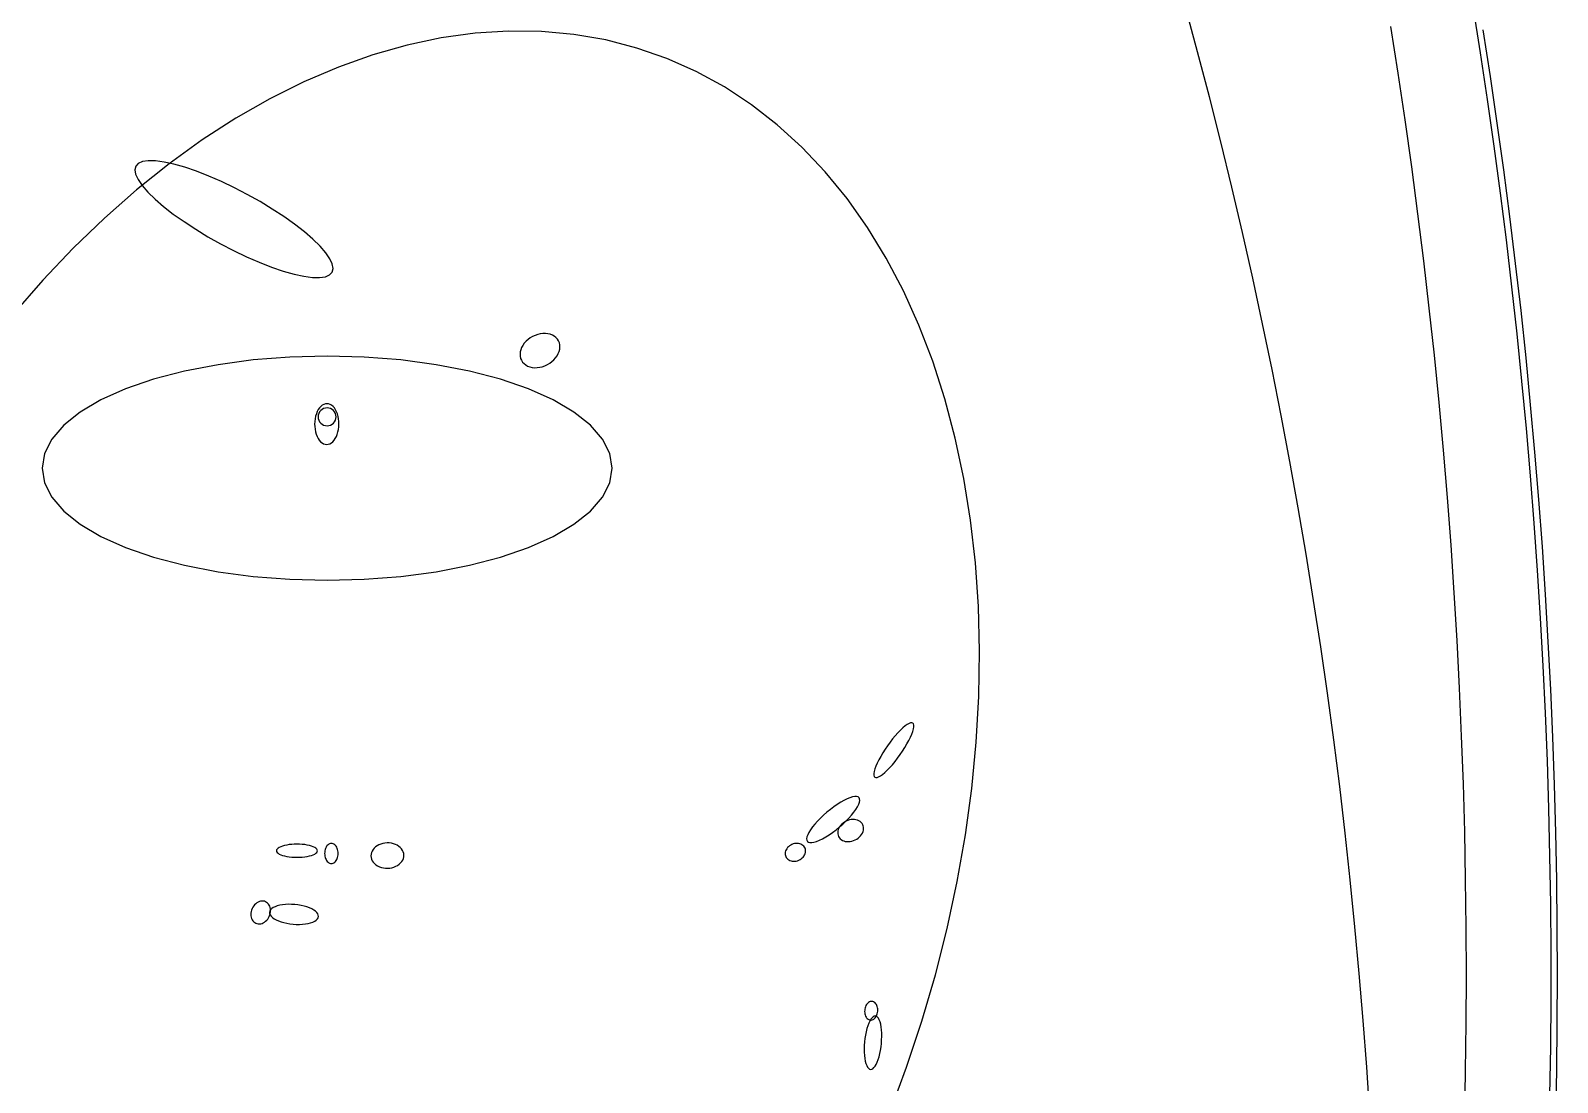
# Model space of a CAD drawing. Extents: x -1 to 217, y -22 to 302.
# Drawn here: x 157 to 217.1, y 135.4 to 176.8 of the extents above; entities that cross this region are included whole.
import ezdxf

# ---------------------------------------------------------------- set-up
doc = ezdxf.new("R2010")
doc.units = 0

msp = doc.modelspace()

# ---------------------------------------------------------------- linework, layer by layer
at = {"layer": 'CIRCLES'}
for p, q in [((168.332, 161.697), (168.325, 161.629)), ((168.352, 161.763), (168.332, 161.697)), ((168.384, 161.824), (168.352, 161.763)), ((168.428, 161.878), (168.384, 161.824)), ((168.481, 161.922), (168.428, 161.878)), ((168.542, 161.954), (168.481, 161.922)), ((168.608, 161.974), (168.542, 161.954)), ((168.677, 161.981), (168.608, 161.974)), ((168.746, 161.974), (168.677, 161.981)), ((168.812, 161.954), (168.746, 161.974)), ((168.873, 161.922), (168.812, 161.954)), ((168.926, 161.878), (168.873, 161.922)), ((168.97, 161.824), (168.926, 161.878)), ((169.003, 161.763), (168.97, 161.824)), ((169.023, 161.697), (169.003, 161.763)), ((169.029, 161.629), (169.023, 161.697)), ((168.325, 161.629), (168.332, 161.56)), ((168.332, 161.56), (168.352, 161.494)), ((168.352, 161.494), (168.384, 161.433)), ((168.384, 161.433), (168.428, 161.38)), ((168.428, 161.38), (168.481, 161.336)), ((168.481, 161.336), (168.542, 161.303)), ((168.542, 161.303), (168.608, 161.283)), ((168.608, 161.283), (168.677, 161.276)), ((168.677, 161.276), (168.746, 161.283)), ((168.746, 161.283), (168.812, 161.303)), ((168.812, 161.303), (168.873, 161.336)), ((168.873, 161.336), (168.926, 161.38)), ((168.926, 161.38), (168.97, 161.433)), ((168.97, 161.433), (169.003, 161.494)), ((169.003, 161.494), (169.023, 161.56)), ((169.023, 161.56), (169.029, 161.629))]:
    msp.add_line(p, q, dxfattribs=at)
at = {"layer": 'ELLIPSES'}
for p, q in [((202.932, 175.994), (202.452, 177.756)), ((214.064, 175.953), (213.773, 177.78)), ((174.499, 176.728), (173.166, 176.544)), ((175.817, 176.813), (174.499, 176.728)), ((177.116, 176.797), (175.817, 176.813)), ((178.393, 176.681), (177.116, 176.797)), ((179.644, 176.464), (178.393, 176.681)), ((210.826, 175.156), (210.537, 176.991)), ((214.457, 175.029), (214.174, 176.859)), ((171.822, 176.259), (170.472, 175.876)), ((173.166, 176.544), (171.822, 176.259)), ((180.865, 176.148), (179.644, 176.464)), ((182.052, 175.734), (180.865, 176.148)), ((170.472, 175.876), (169.12, 175.396)), ((183.202, 175.223), (182.052, 175.734)), ((203.396, 174.224), (202.932, 175.994)), ((214.341, 174.12), (214.064, 175.953)), ((169.12, 175.396), (167.768, 174.819)), ((184.311, 174.616), (183.202, 175.223)), ((211.101, 173.317), (210.826, 175.156)), ((214.727, 173.194), (214.457, 175.029)), ((167.768, 174.819), (166.423, 174.147)), ((185.377, 173.915), (184.311, 174.616)), ((166.423, 174.147), (165.086, 173.384)), ((186.395, 173.122), (185.377, 173.915)), ((203.846, 172.449), (203.396, 174.224)), ((214.604, 172.282), (214.341, 174.12)), ((165.086, 173.384), (163.763, 172.53)), ((187.363, 172.24), (186.395, 173.122)), ((211.361, 171.472), (211.101, 173.317)), ((214.982, 171.355), (214.727, 173.194)), ((163.763, 172.53), (162.458, 171.588)), ((188.278, 171.271), (187.363, 172.24)), ((204.28, 170.668), (203.846, 172.449)), ((214.852, 170.44), (214.604, 172.282)), ((161.147, 171.498), (161.111, 171.354)), ((161.111, 171.354), (161.143, 171.176)), ((161.248, 171.607), (161.147, 171.498)), ((162.458, 171.588), (161.174, 170.562)), ((161.414, 171.679), (161.248, 171.607)), ((161.642, 171.711), (161.414, 171.679)), ((161.927, 171.704), (161.642, 171.711)), ((162.265, 171.658), (161.927, 171.704)), ((162.65, 171.574), (162.265, 171.658)), ((163.076, 171.452), (162.65, 171.574)), ((163.534, 171.296), (163.076, 171.452)), ((164.018, 171.107), (163.534, 171.296)), ((189.138, 170.219), (188.278, 171.271)), ((211.606, 169.624), (211.361, 171.472)), ((215.223, 169.511), (214.982, 171.355)), ((161.143, 171.176), (161.24, 170.968)), ((161.24, 170.968), (161.402, 170.733)), ((161.402, 170.733), (161.626, 170.475)), ((164.519, 170.889), (164.018, 171.107)), ((165.029, 170.646), (164.519, 170.889)), ((204.699, 168.88), (204.28, 170.668)), ((161.174, 170.562), (159.914, 169.453)), ((161.626, 170.475), (161.908, 170.2)), ((161.908, 170.2), (162.243, 169.911)), ((165.538, 170.382), (165.029, 170.646)), ((166.038, 170.101), (165.538, 170.382)), ((166.52, 169.809), (166.038, 170.101)), ((189.939, 169.085), (189.138, 170.219)), ((215.086, 168.594), (214.852, 170.44)), ((159.914, 169.453), (158.684, 168.267)), ((162.243, 169.911), (162.626, 169.613)), ((162.626, 169.613), (163.049, 169.312)), ((166.977, 169.509), (166.52, 169.809)), ((167.4, 169.208), (166.977, 169.509)), ((211.836, 167.77), (211.606, 169.624)), ((215.449, 167.664), (215.223, 169.511)), ((163.049, 169.312), (163.506, 169.012)), ((163.506, 169.012), (163.988, 168.72)), ((167.783, 168.911), (167.4, 169.208)), ((168.118, 168.621), (167.783, 168.911)), ((190.679, 167.874), (189.939, 169.085)), ((205.103, 167.087), (204.699, 168.88)), ((158.684, 168.267), (157.487, 167.005)), ((163.988, 168.72), (164.488, 168.439)), ((164.488, 168.439), (164.998, 168.175)), ((168.4, 168.346), (168.118, 168.621)), ((168.624, 168.088), (168.4, 168.346)), ((215.305, 166.744), (215.086, 168.594)), ((164.998, 168.175), (165.507, 167.932)), ((165.507, 167.932), (166.008, 167.714)), ((166.008, 167.714), (166.492, 167.525)), ((168.786, 167.854), (168.624, 168.088)), ((168.883, 167.646), (168.786, 167.854)), ((191.357, 166.59), (190.679, 167.874)), ((212.052, 165.913), (211.836, 167.77)), ((215.661, 165.812), (215.449, 167.664)), ((166.492, 167.525), (166.95, 167.369)), ((166.95, 167.369), (167.376, 167.247)), ((167.376, 167.247), (167.761, 167.163)), ((167.761, 167.163), (168.099, 167.117)), ((168.099, 167.117), (168.384, 167.11)), ((168.384, 167.11), (168.612, 167.143)), ((168.612, 167.143), (168.778, 167.214)), ((168.778, 167.214), (168.879, 167.323)), ((168.879, 167.323), (168.915, 167.468)), ((168.915, 167.468), (168.883, 167.646)), ((205.492, 165.289), (205.103, 167.087)), ((157.487, 167.005), (156.325, 165.672)), ((191.969, 165.235), (191.357, 166.59)), ((215.51, 164.891), (215.305, 166.744)), ((212.253, 164.052), (212.052, 165.913)), ((205.865, 163.486), (205.492, 165.289)), ((215.858, 163.957), (215.661, 165.812)), ((176.586, 164.673), (176.508, 164.602)), ((176.672, 164.736), (176.586, 164.673)), ((176.765, 164.791), (176.672, 164.736)), ((176.863, 164.836), (176.765, 164.791)), ((176.964, 164.871), (176.863, 164.836)), ((177.066, 164.895), (176.964, 164.871)), ((177.169, 164.908), (177.066, 164.895)), ((177.269, 164.909), (177.169, 164.908)), ((177.366, 164.899), (177.269, 164.909)), ((177.458, 164.878), (177.366, 164.899)), ((177.542, 164.845), (177.458, 164.878)), ((177.619, 164.802), (177.542, 164.845)), ((177.685, 164.75), (177.619, 164.802)), ((177.741, 164.689), (177.685, 164.75)), ((177.785, 164.62), (177.741, 164.689)), ((192.515, 163.815), (191.969, 165.235)), ((215.7, 163.034), (215.51, 164.891)), ((176.278, 164.182), (176.27, 164.095)), ((176.27, 164.095), (176.275, 164.011)), ((176.3, 164.27), (176.278, 164.182)), ((176.334, 164.358), (176.3, 164.27)), ((176.381, 164.443), (176.334, 164.358)), ((176.439, 164.525), (176.381, 164.443)), ((176.508, 164.602), (176.439, 164.525)), ((177.73, 164.03), (177.777, 164.116)), ((177.777, 164.116), (177.811, 164.203)), ((177.817, 164.544), (177.785, 164.62)), ((177.811, 164.203), (177.833, 164.291)), ((177.836, 164.463), (177.817, 164.544)), ((177.833, 164.291), (177.841, 164.378)), ((177.841, 164.378), (177.836, 164.463)), ((212.439, 162.188), (212.253, 164.052)), ((164.385, 163.681), (163.069, 163.426)), ((165.774, 163.867), (164.385, 163.681)), ((167.213, 163.979), (165.774, 163.867)), ((168.677, 164.017), (167.213, 163.979)), ((170.141, 163.979), (168.677, 164.017)), ((171.58, 163.867), (170.141, 163.979)), ((172.97, 163.681), (171.58, 163.867)), ((174.285, 163.426), (172.97, 163.681)), ((176.275, 164.011), (176.294, 163.93)), ((176.294, 163.93), (176.326, 163.854)), ((176.326, 163.854), (176.37, 163.785)), ((176.37, 163.785), (176.426, 163.724)), ((176.426, 163.724), (176.493, 163.671)), ((176.493, 163.671), (176.569, 163.628)), ((176.569, 163.628), (176.653, 163.596)), ((176.653, 163.596), (176.745, 163.574)), ((176.745, 163.574), (176.842, 163.564)), ((176.842, 163.564), (176.942, 163.566)), ((176.942, 163.566), (177.045, 163.579)), ((177.045, 163.579), (177.147, 163.603)), ((177.147, 163.603), (177.248, 163.638)), ((177.248, 163.638), (177.346, 163.683)), ((177.346, 163.683), (177.439, 163.738)), ((177.439, 163.738), (177.525, 163.801)), ((177.525, 163.801), (177.603, 163.871)), ((177.603, 163.871), (177.672, 163.948)), ((177.672, 163.948), (177.73, 164.03)), ((192.992, 162.333), (192.515, 163.815)), ((206.223, 161.678), (205.865, 163.486)), ((216.041, 162.099), (215.858, 163.957)), ((161.849, 163.106), (160.746, 162.725)), ((163.069, 163.426), (161.849, 163.106)), ((175.505, 163.106), (174.285, 163.426)), ((176.608, 162.725), (175.505, 163.106)), ((215.876, 161.174), (215.7, 163.034)), ((159.779, 162.292), (158.963, 161.812)), ((160.746, 162.725), (159.779, 162.292)), ((177.576, 162.292), (176.608, 162.725)), ((178.391, 161.812), (177.576, 162.292)), ((193.399, 160.794), (192.992, 162.333)), ((158.963, 161.812), (158.314, 161.295)), ((168.227, 161.655), (168.206, 161.555)), ((168.255, 161.749), (168.227, 161.655)), ((168.291, 161.836), (168.255, 161.749)), ((168.332, 161.914), (168.291, 161.836)), ((168.38, 161.983), (168.332, 161.914)), ((168.432, 162.041), (168.38, 161.983)), ((168.489, 162.088), (168.432, 162.041)), ((168.548, 162.121), (168.489, 162.088)), ((168.61, 162.141), (168.548, 162.121)), ((168.672, 162.147), (168.61, 162.141)), ((168.735, 162.14), (168.672, 162.147)), ((168.796, 162.119), (168.735, 162.14)), ((168.855, 162.085), (168.796, 162.119)), ((168.911, 162.038), (168.855, 162.085)), ((168.962, 161.979), (168.911, 162.038)), ((169.009, 161.91), (168.962, 161.979)), ((169.049, 161.83), (169.009, 161.91)), ((169.084, 161.743), (169.049, 161.83)), ((169.111, 161.648), (169.084, 161.743)), ((169.13, 161.549), (169.111, 161.648)), ((179.04, 161.295), (178.391, 161.812)), ((206.565, 159.866), (206.223, 161.678)), ((212.61, 160.321), (212.439, 162.188)), ((216.209, 160.238), (216.041, 162.099)), ((158.314, 161.295), (157.843, 160.749)), ((168.193, 161.452), (168.188, 161.347)), ((168.188, 161.347), (168.192, 161.243)), ((168.192, 161.243), (168.203, 161.139)), ((168.206, 161.555), (168.193, 161.452)), ((168.203, 161.139), (168.222, 161.04)), ((168.222, 161.04), (168.249, 160.945)), ((169.106, 161.034), (169.127, 161.133)), ((169.127, 161.133), (169.14, 161.236)), ((169.141, 161.446), (169.13, 161.549)), ((169.14, 161.236), (169.145, 161.341)), ((169.145, 161.341), (169.141, 161.446)), ((179.511, 160.749), (179.04, 161.295)), ((216.037, 159.31), (215.876, 161.174)), ((157.843, 160.749), (157.557, 160.183)), ((168.249, 160.945), (168.284, 160.858)), ((168.284, 160.858), (168.324, 160.778)), ((168.324, 160.778), (168.371, 160.709)), ((168.371, 160.709), (168.422, 160.65)), ((168.422, 160.65), (168.478, 160.603)), ((168.478, 160.603), (168.537, 160.569)), ((168.537, 160.569), (168.598, 160.548)), ((168.598, 160.548), (168.661, 160.541)), ((168.661, 160.541), (168.723, 160.547)), ((168.723, 160.547), (168.785, 160.567)), ((168.785, 160.567), (168.844, 160.601)), ((168.844, 160.601), (168.901, 160.647)), ((168.901, 160.647), (168.953, 160.705)), ((168.953, 160.705), (169.001, 160.774)), ((169.001, 160.774), (169.042, 160.852)), ((169.042, 160.852), (169.078, 160.94)), ((169.078, 160.94), (169.106, 161.034)), ((179.798, 160.183), (179.511, 160.749)), ((193.736, 159.202), (193.399, 160.794)), ((157.557, 160.183), (157.461, 159.607)), ((179.894, 159.607), (179.798, 160.183)), ((206.892, 158.05), (206.565, 159.866)), ((212.767, 158.45), (212.61, 160.321)), ((216.363, 158.374), (216.209, 160.238)), ((157.461, 159.607), (157.557, 159.032)), ((179.798, 159.032), (179.894, 159.607)), ((216.184, 157.445), (216.037, 159.31)), ((157.557, 159.032), (157.843, 158.466)), ((179.511, 158.466), (179.798, 159.032)), ((194, 157.562), (193.736, 159.202)), ((157.843, 158.466), (158.314, 157.92)), ((179.04, 157.92), (179.511, 158.466)), ((207.203, 156.229), (206.892, 158.05)), ((212.908, 156.577), (212.767, 158.45)), ((216.502, 156.508), (216.363, 158.374)), ((158.314, 157.92), (158.963, 157.402)), ((178.391, 157.402), (179.04, 157.92)), ((194.191, 155.88), (194, 157.562)), ((216.316, 155.577), (216.184, 157.445)), ((158.963, 157.402), (159.779, 156.923)), ((159.779, 156.923), (160.746, 156.489)), ((176.608, 156.489), (177.576, 156.923)), ((177.576, 156.923), (178.391, 157.402)), ((160.746, 156.489), (161.849, 156.109)), ((175.505, 156.109), (176.608, 156.489)), ((213.035, 154.702), (212.908, 156.577)), ((216.627, 154.639), (216.502, 156.508)), ((161.849, 156.109), (163.069, 155.788)), ((163.069, 155.788), (164.385, 155.533)), ((172.97, 155.533), (174.285, 155.788)), ((174.285, 155.788), (175.505, 156.109)), ((194.309, 154.159), (194.191, 155.88)), ((207.499, 154.405), (207.203, 156.229)), ((164.385, 155.533), (165.774, 155.348)), ((165.774, 155.348), (167.213, 155.235)), ((167.213, 155.235), (168.677, 155.197)), ((168.677, 155.197), (170.141, 155.235)), ((170.141, 155.235), (171.58, 155.348)), ((171.58, 155.348), (172.97, 155.533)), ((216.433, 153.706), (216.316, 155.577)), ((213.147, 152.824), (213.035, 154.702)), ((216.736, 152.768), (216.627, 154.639)), ((194.354, 152.406), (194.309, 154.159)), ((207.779, 152.578), (207.499, 154.405)), ((216.536, 151.834), (216.433, 153.706)), ((213.244, 150.945), (213.147, 152.824)), ((216.832, 150.896), (216.736, 152.768)), ((194.324, 150.625), (194.354, 152.406)), ((208.043, 150.747), (207.779, 152.578)), ((216.624, 149.96), (216.536, 151.834)), ((213.326, 149.064), (213.244, 150.945)), ((216.912, 149.022), (216.832, 150.896)), ((194.221, 148.821), (194.324, 150.625)), ((208.292, 148.914), (208.043, 150.747)), ((216.698, 148.085), (216.624, 149.96)), ((191.037, 149.078), (190.934, 148.953)), ((191.14, 149.192), (191.037, 149.078)), ((191.24, 149.295), (191.14, 149.192)), ((191.335, 149.385), (191.24, 149.295)), ((191.425, 149.46), (191.335, 149.385)), ((191.506, 149.518), (191.425, 149.46)), ((191.579, 149.559), (191.506, 149.518)), ((191.642, 149.582), (191.579, 149.559)), ((191.635, 149.016), (191.688, 149.136)), ((191.693, 149.586), (191.642, 149.582)), ((191.688, 149.136), (191.728, 149.245)), ((191.732, 149.573), (191.693, 149.586)), ((191.728, 149.245), (191.756, 149.342)), ((191.758, 149.541), (191.732, 149.573)), ((191.756, 149.342), (191.77, 149.424)), ((191.771, 149.491), (191.758, 149.541)), ((191.77, 149.424), (191.771, 149.491)), ((213.393, 147.181), (213.326, 149.064)), ((216.978, 147.147), (216.912, 149.022)), ((190.635, 148.543), (190.545, 148.402)), ((190.731, 148.683), (190.635, 148.543)), ((190.831, 148.821), (190.731, 148.683)), ((190.934, 148.953), (190.831, 148.821)), ((191.229, 148.332), (191.325, 148.472)), ((191.325, 148.472), (191.415, 148.613)), ((191.415, 148.613), (191.498, 148.753)), ((191.498, 148.753), (191.572, 148.888)), ((191.572, 148.888), (191.635, 149.016)), ((194.044, 147.001), (194.221, 148.821)), ((208.525, 147.079), (208.292, 148.914)), ((190.272, 147.879), (190.232, 147.769)), ((190.324, 147.998), (190.272, 147.879)), ((190.388, 148.127), (190.324, 147.998)), ((190.462, 148.262), (190.388, 148.127)), ((190.545, 148.402), (190.462, 148.262)), ((190.72, 147.719), (190.819, 147.823)), ((190.819, 147.823), (190.922, 147.937)), ((190.922, 147.937), (191.026, 148.062)), ((191.026, 148.062), (191.129, 148.194)), ((191.129, 148.194), (191.229, 148.332)), ((216.756, 146.209), (216.698, 148.085)), ((190.19, 147.591), (190.189, 147.524)), ((190.189, 147.524), (190.202, 147.474)), ((190.204, 147.673), (190.19, 147.591)), ((190.202, 147.474), (190.228, 147.442)), ((190.232, 147.769), (190.204, 147.673)), ((190.228, 147.442), (190.267, 147.428)), ((190.267, 147.428), (190.318, 147.433)), ((190.318, 147.433), (190.38, 147.456)), ((190.38, 147.456), (190.453, 147.497)), ((190.453, 147.497), (190.535, 147.555)), ((190.535, 147.555), (190.624, 147.63)), ((190.624, 147.63), (190.72, 147.719)), ((189.251, 146.637), (189.14, 146.591)), ((189.352, 146.667), (189.251, 146.637)), ((189.44, 146.683), (189.352, 146.667)), ((189.513, 146.683), (189.44, 146.683)), ((189.571, 146.667), (189.513, 146.683)), ((189.612, 146.637), (189.571, 146.667)), ((189.635, 146.591), (189.612, 146.637)), ((193.794, 145.169), (194.044, 147.001)), ((208.742, 145.241), (208.525, 147.079)), ((213.446, 145.298), (213.393, 147.181)), ((217.03, 145.271), (216.978, 147.147)), ((188.348, 146.068), (188.218, 145.953)), ((188.483, 146.178), (188.348, 146.068)), ((188.62, 146.281), (188.483, 146.178)), ((188.756, 146.375), (188.62, 146.281)), ((188.89, 146.459), (188.756, 146.375)), ((189.018, 146.532), (188.89, 146.459)), ((189.14, 146.591), (189.018, 146.532)), ((189.317, 145.954), (189.41, 146.069)), ((189.41, 146.069), (189.489, 146.178)), ((189.489, 146.178), (189.552, 146.281)), ((189.552, 146.281), (189.599, 146.376)), ((189.599, 146.376), (189.629, 146.46)), ((189.629, 146.46), (189.641, 146.532)), ((189.641, 146.532), (189.635, 146.591)), ((216.801, 144.332), (216.756, 146.209)), ((187.78, 145.484), (187.701, 145.374)), ((187.873, 145.599), (187.78, 145.484)), ((187.978, 145.717), (187.873, 145.599)), ((188.093, 145.836), (187.978, 145.717)), ((188.218, 145.953), (188.093, 145.836)), ((188.707, 145.375), (188.842, 145.485)), ((188.816, 145.441), (188.793, 145.385)), ((188.848, 145.496), (188.816, 145.441)), ((188.842, 145.485), (188.972, 145.599)), ((188.887, 145.548), (188.848, 145.496)), ((188.932, 145.596), (188.887, 145.548)), ((188.984, 145.64), (188.932, 145.596)), ((188.972, 145.599), (189.097, 145.717)), ((189.04, 145.68), (188.984, 145.64)), ((189.101, 145.713), (189.04, 145.68)), ((189.097, 145.717), (189.212, 145.836)), ((189.165, 145.74), (189.101, 145.713)), ((189.231, 145.76), (189.165, 145.74)), ((189.212, 145.836), (189.317, 145.954)), ((189.297, 145.773), (189.231, 145.76)), ((189.364, 145.779), (189.297, 145.773)), ((189.428, 145.777), (189.364, 145.779)), ((189.491, 145.768), (189.428, 145.777)), ((189.55, 145.752), (189.491, 145.768)), ((189.604, 145.728), (189.55, 145.752)), ((189.652, 145.698), (189.604, 145.728)), ((189.695, 145.662), (189.652, 145.698)), ((189.73, 145.621), (189.695, 145.662)), ((189.757, 145.575), (189.73, 145.621)), ((189.777, 145.524), (189.757, 145.575)), ((189.787, 145.471), (189.777, 145.524)), ((189.79, 145.415), (189.787, 145.471)), ((168.778, 144.826), (168.745, 144.809)), ((168.812, 144.836), (168.778, 144.826)), ((168.846, 144.839), (168.812, 144.836)), ((168.881, 144.836), (168.846, 144.839)), ((168.915, 144.826), (168.881, 144.836)), ((168.948, 144.809), (168.915, 144.826)), ((170.872, 144.836), (170.793, 144.813)), ((170.955, 144.85), (170.872, 144.836)), ((171.04, 144.857), (170.955, 144.85)), ((171.124, 144.854), (171.04, 144.857)), ((171.208, 144.844), (171.124, 144.854)), ((171.288, 144.824), (171.208, 144.844)), ((171.365, 144.797), (171.288, 144.824)), ((187.073, 144.828), (187.02, 144.815)), ((187.125, 144.836), (187.073, 144.828)), ((187.177, 144.837), (187.125, 144.836)), ((187.229, 144.833), (187.177, 144.837)), ((187.278, 144.823), (187.229, 144.833)), ((187.324, 144.807), (187.278, 144.823)), ((187.561, 145.093), (187.549, 145.021)), ((187.549, 145.021), (187.555, 144.962)), ((187.555, 144.962), (187.578, 144.916)), ((187.591, 145.177), (187.561, 145.093)), ((187.578, 144.916), (187.619, 144.885)), ((187.638, 145.272), (187.591, 145.177)), ((187.619, 144.885), (187.677, 144.87)), ((187.701, 145.374), (187.638, 145.272)), ((187.677, 144.87), (187.75, 144.87)), ((187.75, 144.87), (187.838, 144.886)), ((187.838, 144.886), (187.939, 144.916)), ((187.939, 144.916), (188.05, 144.962)), ((188.05, 144.962), (188.172, 145.021)), ((188.172, 145.021), (188.3, 145.094)), ((188.3, 145.094), (188.434, 145.178)), ((188.434, 145.178), (188.57, 145.272)), ((188.57, 145.272), (188.707, 145.375)), ((188.778, 145.328), (188.771, 145.271)), ((188.771, 145.271), (188.773, 145.215)), ((188.773, 145.215), (188.784, 145.162)), ((188.793, 145.385), (188.778, 145.328)), ((188.784, 145.162), (188.804, 145.112)), ((188.804, 145.112), (188.831, 145.066)), ((188.831, 145.066), (188.866, 145.024)), ((188.866, 145.024), (188.909, 144.988)), ((188.909, 144.988), (188.957, 144.958)), ((188.957, 144.958), (189.011, 144.935)), ((189.011, 144.935), (189.07, 144.918)), ((189.07, 144.918), (189.132, 144.909)), ((189.132, 144.909), (189.197, 144.907)), ((189.197, 144.907), (189.264, 144.913)), ((189.264, 144.913), (189.33, 144.926)), ((189.33, 144.926), (189.396, 144.947)), ((189.396, 144.947), (189.46, 144.974)), ((189.46, 144.974), (189.521, 145.007)), ((189.521, 145.007), (189.577, 145.046)), ((189.577, 145.046), (189.629, 145.09)), ((189.629, 145.09), (189.674, 145.139)), ((189.674, 145.139), (189.713, 145.191)), ((189.713, 145.191), (189.744, 145.245)), ((189.744, 145.245), (189.768, 145.302)), ((189.768, 145.302), (189.783, 145.359)), ((189.783, 145.359), (189.79, 145.415)), ((193.472, 143.332), (193.794, 145.169)), ((208.943, 143.401), (208.742, 145.241)), ((213.483, 143.413), (213.446, 145.298)), ((217.067, 143.394), (217.03, 145.271)), ((166.692, 144.583), (166.685, 144.549)), ((166.685, 144.549), (166.692, 144.515)), ((166.713, 144.617), (166.692, 144.583)), ((166.692, 144.515), (166.713, 144.482)), ((166.747, 144.649), (166.713, 144.617)), ((166.713, 144.482), (166.747, 144.45)), ((166.793, 144.679), (166.747, 144.649)), ((166.747, 144.45), (166.793, 144.42)), ((166.852, 144.707), (166.793, 144.679)), ((166.793, 144.42), (166.852, 144.391)), ((166.921, 144.733), (166.852, 144.707)), ((166.852, 144.391), (166.921, 144.366)), ((167.001, 144.755), (166.921, 144.733)), ((166.921, 144.366), (167.001, 144.343)), ((167.089, 144.774), (167.001, 144.755)), ((167.001, 144.343), (167.089, 144.325)), ((167.183, 144.789), (167.089, 144.774)), ((167.089, 144.325), (167.183, 144.309)), ((167.283, 144.8), (167.183, 144.789)), ((167.183, 144.309), (167.283, 144.299)), ((167.387, 144.807), (167.283, 144.8)), ((167.283, 144.299), (167.387, 144.292)), ((167.492, 144.809), (167.387, 144.807)), ((167.387, 144.292), (167.492, 144.29)), ((167.597, 144.807), (167.492, 144.809)), ((167.492, 144.29), (167.597, 144.292)), ((167.701, 144.8), (167.597, 144.807)), ((167.597, 144.292), (167.701, 144.299)), ((167.801, 144.789), (167.701, 144.8)), ((167.701, 144.299), (167.801, 144.309)), ((167.895, 144.774), (167.801, 144.789)), ((167.801, 144.309), (167.895, 144.325)), ((167.983, 144.755), (167.895, 144.774)), ((167.895, 144.325), (167.983, 144.343)), ((168.062, 144.733), (167.983, 144.755)), ((167.983, 144.343), (168.062, 144.366)), ((168.132, 144.707), (168.062, 144.733)), ((168.062, 144.366), (168.132, 144.391)), ((168.19, 144.679), (168.132, 144.707)), ((168.132, 144.391), (168.19, 144.42)), ((168.237, 144.649), (168.19, 144.679)), ((168.19, 144.42), (168.237, 144.45)), ((168.271, 144.617), (168.237, 144.649)), ((168.237, 144.45), (168.271, 144.482)), ((168.292, 144.583), (168.271, 144.617)), ((168.271, 144.482), (168.292, 144.515)), ((168.298, 144.549), (168.292, 144.583)), ((168.292, 144.515), (168.298, 144.549)), ((168.584, 144.493), (168.581, 144.441)), ((168.581, 144.441), (168.584, 144.389)), ((168.59, 144.544), (168.584, 144.493)), ((168.584, 144.389), (168.59, 144.338)), ((168.601, 144.594), (168.59, 144.544)), ((168.59, 144.338), (168.601, 144.289)), ((168.617, 144.64), (168.601, 144.594)), ((168.601, 144.289), (168.617, 144.242)), ((168.636, 144.684), (168.617, 144.64)), ((168.617, 144.242), (168.636, 144.199)), ((168.659, 144.723), (168.636, 144.684)), ((168.685, 144.757), (168.659, 144.723)), ((168.714, 144.786), (168.685, 144.757)), ((168.745, 144.809), (168.714, 144.786)), ((168.979, 144.786), (168.948, 144.809)), ((169.008, 144.757), (168.979, 144.786)), ((169.034, 144.723), (169.008, 144.757)), ((169.057, 144.684), (169.034, 144.723)), ((169.076, 144.64), (169.057, 144.684)), ((169.057, 144.199), (169.076, 144.242)), ((169.092, 144.594), (169.076, 144.64)), ((169.076, 144.242), (169.092, 144.289)), ((169.103, 144.544), (169.092, 144.594)), ((169.092, 144.289), (169.103, 144.338)), ((169.109, 144.493), (169.103, 144.544)), ((169.103, 144.338), (169.109, 144.389)), ((169.112, 144.441), (169.109, 144.493)), ((169.109, 144.389), (169.112, 144.441)), ((170.407, 144.409), (170.403, 144.344)), ((170.403, 144.344), (170.41, 144.28)), ((170.423, 144.474), (170.407, 144.409)), ((170.41, 144.28), (170.428, 144.216)), ((170.448, 144.536), (170.423, 144.474)), ((170.428, 144.216), (170.457, 144.155)), ((170.484, 144.595), (170.448, 144.536)), ((170.53, 144.65), (170.484, 144.595)), ((170.585, 144.701), (170.53, 144.65)), ((170.648, 144.745), (170.585, 144.701)), ((170.717, 144.783), (170.648, 144.745)), ((170.793, 144.813), (170.717, 144.783)), ((171.436, 144.763), (171.365, 144.797)), ((171.501, 144.721), (171.436, 144.763)), ((171.558, 144.674), (171.501, 144.721)), ((171.606, 144.621), (171.558, 144.674)), ((171.645, 144.563), (171.606, 144.621)), ((171.673, 144.502), (171.645, 144.563)), ((171.653, 144.182), (171.679, 144.245)), ((171.691, 144.439), (171.673, 144.502)), ((171.679, 144.245), (171.694, 144.309)), ((171.698, 144.374), (171.691, 144.439)), ((171.694, 144.309), (171.698, 144.374)), ((186.71, 144.496), (186.704, 144.45)), ((186.704, 144.45), (186.705, 144.405)), ((186.705, 144.405), (186.713, 144.361)), ((186.723, 144.542), (186.71, 144.496)), ((186.713, 144.361), (186.728, 144.319)), ((186.742, 144.587), (186.723, 144.542)), ((186.728, 144.319), (186.749, 144.28)), ((186.768, 144.63), (186.742, 144.587)), ((186.749, 144.28), (186.776, 144.245)), ((186.799, 144.671), (186.768, 144.63)), ((186.776, 144.245), (186.809, 144.213)), ((186.835, 144.708), (186.799, 144.671)), ((186.877, 144.742), (186.835, 144.708)), ((186.922, 144.771), (186.877, 144.742)), ((186.97, 144.795), (186.922, 144.771)), ((187.02, 144.815), (186.97, 144.795)), ((187.291, 144.201), (187.336, 144.23)), ((187.366, 144.785), (187.324, 144.807)), ((187.336, 144.23), (187.377, 144.264)), ((187.404, 144.758), (187.366, 144.785)), ((187.377, 144.264), (187.414, 144.301)), ((187.437, 144.727), (187.404, 144.758)), ((187.414, 144.301), (187.445, 144.342)), ((187.464, 144.692), (187.437, 144.727)), ((187.445, 144.342), (187.47, 144.385)), ((187.485, 144.653), (187.464, 144.692)), ((187.47, 144.385), (187.49, 144.43)), ((187.499, 144.611), (187.485, 144.653)), ((187.49, 144.43), (187.502, 144.476)), ((187.507, 144.567), (187.499, 144.611)), ((187.502, 144.476), (187.508, 144.522)), ((187.508, 144.522), (187.507, 144.567)), ((216.83, 142.454), (216.801, 144.332)), ((168.636, 144.199), (168.659, 144.16)), ((168.659, 144.16), (168.685, 144.126)), ((168.685, 144.126), (168.714, 144.097)), ((168.714, 144.097), (168.745, 144.074)), ((168.745, 144.074), (168.778, 144.057)), ((168.778, 144.057), (168.812, 144.047)), ((168.812, 144.047), (168.846, 144.043)), ((168.846, 144.043), (168.881, 144.047)), ((168.881, 144.047), (168.915, 144.057)), ((168.915, 144.057), (168.948, 144.074)), ((168.948, 144.074), (168.979, 144.097)), ((168.979, 144.097), (169.008, 144.126)), ((169.008, 144.126), (169.034, 144.16)), ((169.034, 144.16), (169.057, 144.199)), ((170.457, 144.155), (170.496, 144.098)), ((170.496, 144.098), (170.544, 144.045)), ((170.544, 144.045), (170.601, 143.997)), ((170.601, 143.997), (170.666, 143.955)), ((170.666, 143.955), (170.737, 143.921)), ((170.737, 143.921), (170.814, 143.894)), ((170.814, 143.894), (170.894, 143.875)), ((170.894, 143.875), (170.978, 143.864)), ((170.978, 143.864), (171.062, 143.862)), ((171.062, 143.862), (171.147, 143.868)), ((171.147, 143.868), (171.229, 143.882)), ((171.229, 143.882), (171.309, 143.905)), ((171.309, 143.905), (171.384, 143.936)), ((171.384, 143.936), (171.454, 143.973)), ((171.454, 143.973), (171.517, 144.018)), ((171.517, 144.018), (171.571, 144.068)), ((171.571, 144.068), (171.617, 144.123)), ((171.617, 144.123), (171.653, 144.182)), ((186.809, 144.213), (186.847, 144.187)), ((186.847, 144.187), (186.889, 144.165)), ((186.889, 144.165), (186.935, 144.149)), ((186.935, 144.149), (186.984, 144.139)), ((186.984, 144.139), (187.035, 144.134)), ((187.035, 144.134), (187.087, 144.136)), ((187.087, 144.136), (187.14, 144.144)), ((187.14, 144.144), (187.192, 144.157)), ((187.192, 144.157), (187.243, 144.176)), ((187.243, 144.176), (187.291, 144.201)), ((193.078, 141.494), (193.472, 143.332)), ((209.128, 141.559), (208.943, 143.401)), ((213.505, 141.529), (213.483, 143.413)), ((217.089, 141.516), (217.067, 143.394)), ((165.826, 142.422), (165.788, 142.376)), ((165.868, 142.463), (165.826, 142.422)), ((165.913, 142.497), (165.868, 142.463)), ((165.961, 142.526), (165.913, 142.497)), ((166.011, 142.547), (165.961, 142.526)), ((166.062, 142.561), (166.011, 142.547)), ((166.112, 142.568), (166.062, 142.561)), ((166.162, 142.567), (166.112, 142.568)), ((166.21, 142.558), (166.162, 142.567)), ((166.256, 142.541), (166.21, 142.558)), ((166.298, 142.518), (166.256, 142.541)), ((166.336, 142.487), (166.298, 142.518)), ((166.37, 142.451), (166.336, 142.487)), ((166.398, 142.408), (166.37, 142.451)), ((166.922, 142.421), (166.815, 142.402)), ((167.037, 142.434), (166.922, 142.421)), ((167.157, 142.44), (167.037, 142.434)), ((167.281, 142.439), (167.157, 142.44)), ((167.407, 142.431), (167.281, 142.439)), ((167.532, 142.417), (167.407, 142.431)), ((167.655, 142.396), (167.532, 142.417)), ((216.845, 140.575), (216.83, 142.454)), ((165.679, 142.098), (165.676, 142.04)), ((165.676, 142.04), (165.679, 141.983)), ((165.688, 142.157), (165.679, 142.098)), ((165.679, 141.983), (165.689, 141.928)), ((165.704, 142.215), (165.688, 142.157)), ((165.689, 141.928), (165.706, 141.876)), ((165.727, 142.272), (165.704, 142.215)), ((165.706, 141.876), (165.729, 141.829)), ((165.755, 142.326), (165.727, 142.272)), ((165.729, 141.829), (165.757, 141.786)), ((165.788, 142.376), (165.755, 142.326)), ((166.259, 141.774), (166.301, 141.815)), ((166.301, 141.815), (166.339, 141.861)), ((166.339, 141.861), (166.372, 141.912)), ((166.372, 141.912), (166.4, 141.965)), ((166.421, 142.361), (166.398, 142.408)), ((166.4, 141.965), (166.423, 142.022)), ((166.424, 142.178), (166.412, 142.128)), ((166.412, 142.128), (166.416, 142.076)), ((166.416, 142.076), (166.436, 142.025)), ((166.438, 142.309), (166.421, 142.361)), ((166.423, 142.022), (166.439, 142.08)), ((166.453, 142.225), (166.424, 142.178)), ((166.436, 142.025), (166.472, 141.973)), ((166.448, 142.254), (166.438, 142.309)), ((166.439, 142.08), (166.448, 142.139)), ((166.451, 142.197), (166.448, 142.254)), ((166.448, 142.139), (166.451, 142.197)), ((166.498, 142.27), (166.453, 142.225)), ((166.472, 141.973), (166.524, 141.923)), ((166.558, 142.31), (166.498, 142.27)), ((166.524, 141.923), (166.59, 141.875)), ((166.631, 142.346), (166.558, 142.31)), ((166.59, 141.875), (166.67, 141.829)), ((166.717, 142.377), (166.631, 142.346)), ((166.67, 141.829), (166.761, 141.788)), ((166.815, 142.402), (166.717, 142.377)), ((167.773, 142.37), (167.655, 142.396)), ((167.884, 142.338), (167.773, 142.37)), ((167.986, 142.3), (167.884, 142.338)), ((168.077, 142.259), (167.986, 142.3)), ((168.157, 142.213), (168.077, 142.259)), ((168.223, 142.165), (168.157, 142.213)), ((168.189, 141.778), (168.249, 141.818)), ((168.275, 142.115), (168.223, 142.165)), ((168.249, 141.818), (168.294, 141.863)), ((168.311, 142.063), (168.275, 142.115)), ((168.294, 141.863), (168.323, 141.91)), ((168.331, 142.012), (168.311, 142.063)), ((168.323, 141.91), (168.335, 141.96)), ((168.335, 141.96), (168.331, 142.012)), ((165.757, 141.786), (165.791, 141.75)), ((165.791, 141.75), (165.829, 141.719)), ((165.829, 141.719), (165.871, 141.696)), ((165.871, 141.696), (165.917, 141.679)), ((165.917, 141.679), (165.965, 141.67)), ((165.965, 141.67), (166.015, 141.669)), ((166.015, 141.669), (166.065, 141.676)), ((166.065, 141.676), (166.116, 141.69)), ((166.116, 141.69), (166.166, 141.711)), ((166.166, 141.711), (166.214, 141.74)), ((166.214, 141.74), (166.259, 141.774)), ((166.761, 141.788), (166.864, 141.75)), ((166.864, 141.75), (166.974, 141.718)), ((166.974, 141.718), (167.092, 141.692)), ((167.092, 141.692), (167.215, 141.671)), ((167.215, 141.671), (167.34, 141.657)), ((167.34, 141.657), (167.466, 141.649)), ((167.466, 141.649), (167.59, 141.648)), ((167.59, 141.648), (167.71, 141.654)), ((167.71, 141.654), (167.825, 141.667)), ((167.825, 141.667), (167.932, 141.686)), ((167.932, 141.686), (168.03, 141.711)), ((168.03, 141.711), (168.116, 141.742)), ((168.116, 141.742), (168.189, 141.778)), ((192.615, 139.661), (193.078, 141.494)), ((209.298, 139.716), (209.128, 141.559)), ((213.513, 139.644), (213.505, 141.529)), ((217.096, 139.638), (217.089, 141.516)), ((216.845, 138.697), (216.845, 140.575)), ((192.083, 137.838), (192.615, 139.661)), ((209.451, 137.872), (209.298, 139.716)), ((213.505, 137.759), (213.513, 139.644)), ((217.089, 137.761), (217.096, 139.638)), ((189.834, 138.27), (189.832, 138.222)), ((189.832, 138.222), (189.835, 138.174)), ((189.84, 138.318), (189.834, 138.27)), ((189.85, 138.365), (189.84, 138.318)), ((189.865, 138.409), (189.85, 138.365)), ((189.883, 138.451), (189.865, 138.409)), ((189.905, 138.49), (189.883, 138.451)), ((189.93, 138.524), (189.905, 138.49)), ((189.958, 138.554), (189.93, 138.524)), ((189.988, 138.578), (189.958, 138.554)), ((190.02, 138.597), (189.988, 138.578)), ((190.053, 138.61), (190.02, 138.597)), ((190.087, 138.617), (190.053, 138.61)), ((190.12, 138.617), (190.087, 138.617)), ((190.154, 138.611), (190.12, 138.617)), ((190.186, 138.599), (190.154, 138.611)), ((190.216, 138.581), (190.186, 138.599)), ((190.245, 138.557), (190.216, 138.581)), ((190.27, 138.528), (190.245, 138.557)), ((190.293, 138.494), (190.27, 138.528)), ((190.312, 138.456), (190.293, 138.494)), ((190.328, 138.415), (190.312, 138.456)), ((190.339, 138.371), (190.328, 138.415)), ((190.346, 138.324), (190.339, 138.371)), ((190.341, 138.18), (190.347, 138.228)), ((190.349, 138.276), (190.346, 138.324)), ((190.347, 138.228), (190.349, 138.276)), ((216.83, 136.819), (216.845, 138.697)), ((189.835, 138.174), (189.842, 138.128)), ((189.842, 138.128), (189.853, 138.084)), ((189.853, 138.084), (189.868, 138.042)), ((189.868, 138.042), (189.888, 138.004)), ((189.888, 138.004), (189.91, 137.97)), ((189.91, 137.97), (189.936, 137.941)), ((189.955, 137.658), (189.921, 137.546)), ((189.936, 137.941), (189.964, 137.918)), ((189.993, 137.759), (189.955, 137.658)), ((189.964, 137.918), (189.995, 137.9)), ((190.034, 137.846), (189.993, 137.759)), ((189.995, 137.9), (190.027, 137.887)), ((190.027, 137.887), (190.06, 137.882)), ((190.077, 137.92), (190.034, 137.846)), ((190.06, 137.882), (190.094, 137.882)), ((190.122, 137.977), (190.077, 137.92)), ((190.094, 137.882), (190.128, 137.889)), ((190.167, 138.017), (190.122, 137.977)), ((190.128, 137.889), (190.161, 137.902)), ((190.161, 137.902), (190.192, 137.92)), ((190.212, 138.04), (190.167, 138.017)), ((190.192, 137.92), (190.223, 137.945)), ((190.256, 138.046), (190.212, 138.04)), ((190.223, 137.945), (190.25, 137.974)), ((190.25, 137.974), (190.275, 138.009)), ((190.298, 138.033), (190.256, 138.046)), ((190.275, 138.009), (190.297, 138.047)), ((190.297, 138.047), (190.316, 138.089)), ((190.338, 138.002), (190.298, 138.033)), ((190.316, 138.089), (190.33, 138.134)), ((190.33, 138.134), (190.341, 138.18)), ((190.375, 137.954), (190.338, 138.002)), ((190.409, 137.889), (190.375, 137.954)), ((190.438, 137.81), (190.409, 137.889)), ((190.462, 137.716), (190.438, 137.81)), ((190.481, 137.61), (190.462, 137.716)), ((190.495, 137.493), (190.481, 137.61)), ((191.483, 136.031), (192.083, 137.838)), ((209.589, 136.027), (209.451, 137.872)), ((213.483, 135.874), (213.505, 137.759)), ((217.067, 135.883), (217.089, 137.761)), ((189.829, 137.024), (189.819, 136.886)), ((189.844, 137.161), (189.829, 137.024)), ((189.865, 137.295), (189.844, 137.161)), ((189.891, 137.424), (189.865, 137.295)), ((189.921, 137.546), (189.891, 137.424)), ((190.491, 136.963), (190.501, 137.101)), ((190.503, 137.368), (190.495, 137.493)), ((190.501, 137.101), (190.505, 137.237)), ((190.505, 137.237), (190.503, 137.368)), ((189.819, 136.886), (189.815, 136.75)), ((189.815, 136.75), (189.817, 136.619)), ((189.817, 136.619), (189.825, 136.494)), ((189.825, 136.494), (189.839, 136.377)), ((190.364, 136.329), (190.399, 136.441)), ((190.399, 136.441), (190.429, 136.563)), ((190.429, 136.563), (190.455, 136.692)), ((190.455, 136.692), (190.476, 136.826)), ((190.476, 136.826), (190.491, 136.963)), ((216.801, 134.941), (216.83, 136.819)), ((189.839, 136.377), (189.858, 136.271)), ((189.858, 136.271), (189.882, 136.177)), ((189.882, 136.177), (189.911, 136.098)), ((189.911, 136.098), (189.945, 136.033)), ((189.945, 136.033), (189.982, 135.985)), ((189.982, 135.985), (190.022, 135.954)), ((190.022, 135.954), (190.064, 135.941)), ((190.064, 135.941), (190.108, 135.947)), ((190.108, 135.947), (190.153, 135.97)), ((190.153, 135.97), (190.198, 136.01)), ((190.198, 136.01), (190.243, 136.067)), ((190.243, 136.067), (190.286, 136.141)), ((190.286, 136.141), (190.326, 136.228)), ((190.326, 136.228), (190.364, 136.329)), ((190.819, 134.246), (191.483, 136.031)), ((209.71, 134.182), (209.589, 136.027)), ((213.445, 133.989), (213.483, 135.874)), ((217.03, 134.006), (217.067, 135.883))]:
    msp.add_line(p, q, dxfattribs=at)

doc.saveas('drawing.dxf')
